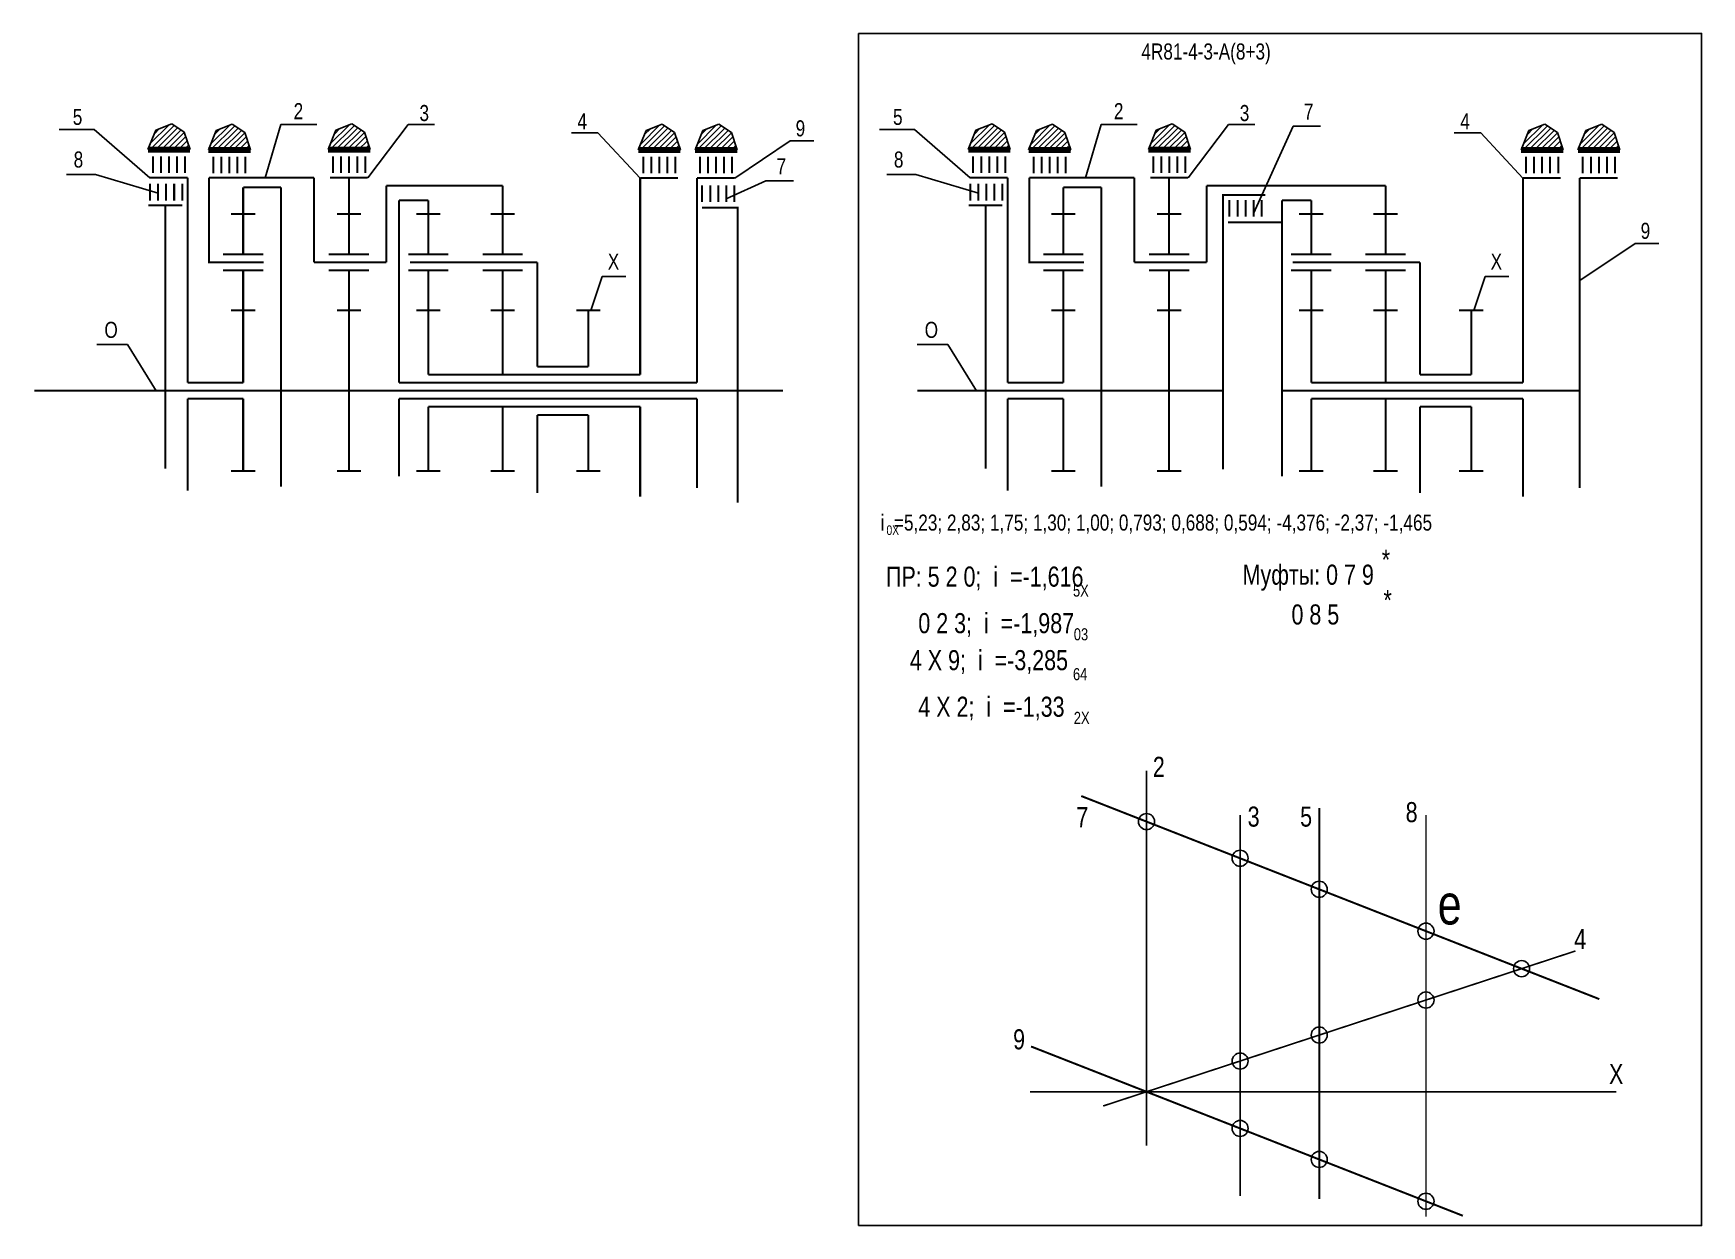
# Model space of a CAD drawing. Extents: x -558 to -142, y 153 to 450.
import ezdxf

# ---------------------------------------------------------------- set-up
doc = ezdxf.new("R2010")
doc.units = 0
doc.header["$LTSCALE"] = 15
doc.layers.get('0').update_dxf_attribs({"linetype": 'CONTINUOUS'})
doc.layers.add('DIM', color=92, linetype='CONTINUOUS')
doc.layers.add('MAIN', color=5, linetype='CONTINUOUS')
doc.styles.add('AMK', font='amk.shx', dxfattribs={"width": 0.8})

msp = doc.modelspace()

# ---------------------------------------------------------------- hatches: boundary and pattern name
at = {"layer": 'DIM'}
h = msp.add_hatch(dxfattribs=at)
h.set_pattern_fill('_USER', color=0, angle=45, style=0, pattern_type=0)
h.set_pattern_definition([(45, (-277.2475, -4.7831), (-0.7071068, 0.7071068), [])])
h.paths.add_polyline_path([(-527.54, 425.74), (-529.49, 420.92), (-518.99, 420.92), (-520.44, 425.24), (-523.56, 427.35)])
h = msp.add_hatch(dxfattribs=at)
h.set_pattern_fill('_USER', color=0, angle=45, style=0, pattern_type=0)
h.set_pattern_definition([(45, (-262.179, -4.8705), (-0.7071068, 0.7071068), [])])
h.paths.add_polyline_path([(-512.47, 425.65), (-514.42, 420.83), (-503.92, 420.83), (-505.37, 425.15), (-508.49, 427.27)])
h = msp.add_hatch(dxfattribs=at)
h.set_pattern_fill('_USER', color=0, angle=45, style=0, pattern_type=0)
h.set_pattern_definition([(45, (-232.3536, -4.7831), (-0.7071068, 0.7071068), [])])
h.paths.add_polyline_path([(-482.65, 425.74), (-484.59, 420.92), (-474.1, 420.92), (-475.55, 425.24), (-478.66, 427.35)])
h = msp.add_hatch(dxfattribs=at)
h.set_pattern_fill('_USER', color=0, angle=45, style=0, pattern_type=0)
h.set_pattern_definition([(45, (-155.0887, -4.873), (-0.7071068, 0.7071068), [])])
h.paths.add_polyline_path([(-405.38, 425.65), (-407.33, 420.83), (-396.83, 420.83), (-398.28, 425.15), (-401.4, 427.26)])
h = msp.add_hatch(dxfattribs=at)
h.set_pattern_fill('_USER', color=0, angle=45, style=0, pattern_type=0)
h.set_pattern_definition([(45, (-140.9504, -4.873), (-0.7071068, 0.7071068), [])])
h.paths.add_polyline_path([(-391.25, 425.65), (-393.19, 420.83), (-382.69, 420.83), (-384.14, 425.15), (-387.26, 427.26)])
h = msp.add_hatch(dxfattribs=at)
h.set_pattern_fill('_USER', color=0, angle=45, style=0, pattern_type=0)
h.set_pattern_definition([(45, (-72.9048, -4.7831), (-0.7071068, 0.7071068), [])])
h.paths.add_polyline_path([(-323.2, 425.74), (-325.14, 420.92), (-314.65, 420.92), (-316.1, 425.24), (-319.21, 427.35)])
h = msp.add_hatch(dxfattribs=at)
h.set_pattern_fill('_USER', color=0, angle=45, style=0, pattern_type=0)
h.set_pattern_definition([(45, (-57.8362, -4.8705), (-0.7071068, 0.7071068), [])])
h.paths.add_polyline_path([(-308.13, 425.65), (-310.08, 420.83), (-299.58, 420.83), (-301.03, 425.15), (-304.14, 427.27)])
h = msp.add_hatch(dxfattribs=at)
h.set_pattern_fill('_USER', color=0, angle=45, style=0, pattern_type=0)
h.set_pattern_definition([(45, (-28.0108, -4.7831), (-0.7071068, 0.7071068), [])])
h.paths.add_polyline_path([(-278.31, 425.74), (-280.25, 420.92), (-269.75, 420.92), (-271.2, 425.24), (-274.32, 427.35)])
h = msp.add_hatch(dxfattribs=at)
h.set_pattern_fill('_USER', color=0, angle=45, style=0, pattern_type=0)
h.set_pattern_definition([(45, (64.8361, -4.873), (-0.7071068, 0.7071068), [])])
h.paths.add_polyline_path([(-185.46, 425.65), (-187.4, 420.83), (-176.91, 420.83), (-178.36, 425.15), (-181.47, 427.26)])
h = msp.add_hatch(dxfattribs=at)
h.set_pattern_fill('_USER', color=0, angle=45, style=0, pattern_type=0)
h.set_pattern_definition([(45, (78.9744, -4.873), (-0.7071068, 0.7071068), [])])
h.paths.add_polyline_path([(-171.32, 425.65), (-173.27, 420.83), (-162.77, 420.83), (-164.22, 425.15), (-167.33, 427.26)])

# ---------------------------------------------------------------- linework, layer by layer
at = {"const_width": 0.4}
for points in [[(-280.72, 266.24), (-280.72, 172.82)], [(-257.4, 255.14), (-257.4, 160.27)], [(-211.1, 255.14), (-211.1, 155.11)], [(-291.52, 182.67), (-173.85, 221.29)]]:
    msp.add_lwpolyline(points, dxfattribs=at)
at = {"layer": 'DIM', "color": 0}
for p, q in [((-551.61, 425.95), (-542.89, 425.95)), ((-542.89, 425.95), (-529.02, 413.9)), ((-529.49, 420.92), (-527.54, 425.74)), ((-527.54, 425.74), (-523.56, 427.35)), ((-523.56, 427.35), (-520.44, 425.24)), ((-520.44, 425.24), (-518.99, 420.92)), ((-514.42, 420.83), (-512.47, 425.65)), ((-512.47, 425.65), (-508.49, 427.27)), ((-508.49, 427.27), (-505.37, 425.15)), ((-505.37, 425.15), (-503.92, 420.83)), ((-496.35, 427.2), (-500.24, 413.9)), ((-496.35, 427.2), (-487.41, 427.2)), ((-484.59, 420.92), (-482.65, 425.74)), ((-482.65, 425.74), (-478.66, 427.35)), ((-478.66, 427.35), (-475.55, 425.24)), ((-475.55, 425.24), (-474.1, 420.92)), ((-464.67, 427.17), (-474.72, 413.9)), ((-464.67, 427.17), (-458.1, 427.17)), ((-423.96, 425.1), (-417.39, 425.1)), ((-417.39, 425.1), (-406.86, 413.81)), ((-407.33, 420.83), (-405.38, 425.65)), ((-405.38, 425.65), (-401.4, 427.26)), ((-401.4, 427.26), (-398.28, 425.15)), ((-398.28, 425.15), (-396.83, 420.83)), ((-393.19, 420.83), (-391.25, 425.65)), ((-391.25, 425.65), (-387.26, 427.26)), ((-387.26, 427.26), (-384.14, 425.15)), ((-384.14, 425.15), (-382.69, 420.83)), ((-347.27, 425.95), (-338.54, 425.95)), ((-338.54, 425.95), (-324.68, 413.9)), ((-325.14, 420.92), (-323.2, 425.74)), ((-323.2, 425.74), (-319.21, 427.35)), ((-319.21, 427.35), (-316.1, 425.24)), ((-316.1, 425.24), (-314.65, 420.92)), ((-310.08, 420.83), (-308.13, 425.65)), ((-308.13, 425.65), (-304.14, 427.27)), ((-304.14, 427.27), (-301.03, 425.15)), ((-301.03, 425.15), (-299.58, 420.83)), ((-292, 427.2), (-295.9, 413.9)), ((-292, 427.2), (-283.07, 427.2)), ((-280.25, 420.92), (-278.31, 425.74)), ((-278.31, 425.74), (-274.32, 427.35)), ((-274.32, 427.35), (-271.2, 425.24)), ((-271.2, 425.24), (-269.75, 420.92)), ((-260.33, 427.17), (-270.37, 413.9)), ((-260.33, 427.17), (-253.76, 427.17)), ((-244.2, 426.79), (-254.05, 404.96)), ((-244.2, 426.79), (-237.34, 426.79)), ((-204.04, 425.1), (-197.47, 425.1)), ((-197.47, 425.1), (-186.94, 413.81)), ((-187.4, 420.83), (-185.46, 425.65)), ((-185.46, 425.65), (-181.47, 427.26)), ((-181.47, 427.26), (-178.36, 425.15)), ((-178.36, 425.15), (-176.91, 420.83)), ((-173.27, 420.83), (-171.32, 425.65)), ((-171.32, 425.65), (-167.33, 427.26)), ((-167.33, 427.26), (-164.22, 425.15)), ((-164.22, 425.15), (-162.77, 420.83)), ((-528.23, 420.73), (-521.32, 420.73)), ((-483.34, 420.73), (-476.43, 420.73)), ((-406.08, 420.64), (-399.16, 420.64)), ((-391.94, 420.64), (-385.02, 420.64)), ((-369.51, 423.1), (-383.31, 413.81)), ((-369.51, 423.1), (-363.6, 423.1)), ((-323.89, 420.73), (-316.98, 420.73)), ((-279, 420.73), (-272.08, 420.73)), ((-186.15, 420.64), (-179.24, 420.64)), ((-172.01, 420.64), (-165.1, 420.64)), ((-542.51, 414.75), (-549.77, 414.75)), ((-542.51, 414.75), (-526.95, 410.09)), ((-375.56, 413.16), (-385.42, 408.62)), ((-375.56, 413.16), (-368.7, 413.16)), ((-338.17, 414.75), (-345.43, 414.75)), ((-338.17, 414.75), (-322.61, 410.09)), ((-159, 397.56), (-172.8, 388.27)), ((-159, 397.56), (-153.09, 397.56)), ((-416.31, 389.3), (-419.13, 380.84)), ((-416.31, 389.3), (-410.4, 389.3)), ((-196.39, 389.3), (-199.2, 380.84)), ((-196.39, 389.3), (-190.48, 389.3)), ((-534.58, 372.4), (-542.18, 372.4)), ((-534.58, 372.4), (-527.44, 360.84)), ((-330.24, 372.4), (-337.84, 372.4)), ((-330.24, 372.4), (-323.1, 360.84))]:
    msp.add_line(p, q, dxfattribs=at)
for points, const_width in [([(-519.61, 413.9), (-519.61, 362.84)], 0.5), ([(-510.01, 392.84), (-514.24, 392.84), (-514.24, 413.9)], 0.5), ([(-488.13, 413.9), (-514.24, 413.9)], 0.5), ([(-505.76, 411.49), (-496.33, 411.49)], 0.5), ([(-496.33, 411.49), (-496.33, 336.91)], 0.5), ([(-488.13, 392.84), (-488.13, 413.9)], 0.5), ([(-470.07, 392.84), (-470.07, 411.93)], 0.5), ([(-441.11, 411.93), (-470.07, 411.93)], 0.5), ([(-406.86, 413.81), (-406.86, 364.84)], 0.5), ([(-392.72, 413.81), (-392.72, 362.84)], 0.5), ([(-315.27, 413.9), (-315.27, 362.84)], 0.5), ([(-305.67, 392.84), (-309.9, 392.84), (-309.9, 413.9)], 0.5), ([(-283.78, 413.9), (-309.9, 413.9)], 0.5), ([(-301.42, 411.49), (-291.99, 411.49)], 0.5), ([(-291.99, 411.49), (-291.99, 336.91)], 0.5), ([(-283.78, 392.84), (-283.78, 413.9)], 0.5), ([(-265.72, 392.84), (-265.72, 411.93)], 0.5), ([(-221.18, 411.93), (-265.72, 411.93)], 0.5), ([(-186.94, 413.81), (-186.94, 362.84)], 0.5), ([(-172.8, 413.81), (-172.8, 360.84)], 0.5), ([(-459.63, 408.3), (-466.9, 408.3)], 0.5), ([(-466.9, 408.3), (-466.9, 362.84)], 0.5), ([(-261.64, 341.23), (-261.64, 409.59), (-251.12, 409.59)], 0.5), ([(-239.7, 408.3), (-246.97, 408.3)], 0.5), ([(-246.97, 408.3), (-246.97, 360.84)], 0.5), ([(-529.37, 406.99), (-520.95, 406.99)], 0.5), ([(-525.16, 406.99), (-525.16, 341.41)], 0.5), ([(-391.46, 406.48), (-382.56, 406.48), (-382.56, 332.99)], 0.5), ([(-325.03, 406.99), (-316.61, 406.99)], 0.5), ([(-320.82, 406.99), (-320.82, 341.41)], 0.5), ([(-432.49, 392.84), (-432.49, 366.84)], 0.5), ([(-212.56, 392.84), (-212.56, 364.84)], 0.5), ([(-432.49, 366.84), (-419.77, 366.84)], 0.5), ([(-519.61, 362.84), (-505.76, 362.84)], 0.5), ([(-466.9, 362.84), (-392.72, 362.84)], 0.5), ([(-459.63, 364.84), (-406.86, 364.84)], 0.5), ([(-432.49, 364.84), (-419.77, 364.84)], 0.5), ([(-315.27, 362.84), (-301.42, 362.84)], 0.5), ([(-239.7, 362.84), (-186.94, 362.84)], 0.5), ([(-212.56, 364.84), (-199.84, 364.84)], 0.5), ([(-212.56, 364.84), (-199.84, 364.84)], 0.5), ([(-557.78, 360.84), (-466.9, 360.84)], 0.5), ([(-519.61, 358.84), (-505.76, 358.84)], 0.5), ([(-519.61, 358.84), (-519.61, 335.99)], 0.5), ([(-466.9, 360.84), (-429.01, 360.84)], 0.5), ([(-466.9, 360.84), (-371.28, 360.84)], 0.5), ([(-466.9, 358.84), (-392.72, 358.84)], 0.5), ([(-466.9, 358.84), (-466.9, 339.49)], 0.5), ([(-392.72, 358.84), (-392.72, 336.62)], 0.5), ([(-337.85, 360.84), (-261.64, 360.84)], 0.5), ([(-315.27, 358.84), (-301.42, 358.84)], 0.5), ([(-315.27, 358.84), (-315.27, 335.99)], 0.5), ([(-246.97, 360.84), (-209.09, 360.84)], 0.5), ([(-246.97, 360.84), (-172.8, 360.84)], 0.5), ([(-246.97, 360.84), (-246.97, 339.49)], 0.5), ([(-239.7, 358.84), (-186.94, 358.84)], 0.5), ([(-186.94, 358.84), (-186.94, 334.49)], 0.5), ([(-172.8, 360.84), (-172.8, 336.62)], 0.5), ([(-459.63, 356.84), (-406.86, 356.84)], 0.5), ([(-432.49, 356.84), (-419.77, 356.84)], 0.5), ([(-432.49, 354.84), (-432.49, 335.35)], 0.5), ([(-432.49, 354.84), (-419.77, 354.84)], 0.5), ([(-406.86, 356.84), (-406.86, 334.49)], 0.5), ([(-212.56, 356.84), (-199.84, 356.84)], 0.5), ([(-212.56, 356.84), (-199.84, 356.84)], 0.5), ([(-212.56, 356.84), (-212.56, 335.35)], 0.5), ([(-167.93, 209.3), (-296.99, 259.89)], 0.5), ([(-237.7, 256.94), (-237.7, 159.48)], 0.5), ([(-201.92, 155.33), (-309.5, 197.5)], 0.5), ([(-309.78, 186.22), (-163.68, 186.22)], 0.4)]:
    msp.add_lwpolyline(points, dxfattribs=dict(at, const_width=const_width))
for centre in [(-280.72, 253.51), (-257.4, 244.37), (-237.7, 236.65), (-211.1, 226.22), (-187.29, 216.88), (-211.1, 209.07), (-237.7, 200.34), (-257.4, 193.87), (-257.4, 177.08), (-237.7, 169.36), (-211.1, 158.93)]:
    msp.add_circle(centre, 2, dxfattribs=at)
at = {"layer": 'MAIN'}
for points in [[(-352.43, 152.87), (-352.43, 449.87)], [(-352.43, 449.87), (-142.43, 449.87), (-142.43, 152.87), (-352.43, 152.87)]]:
    msp.add_lwpolyline(points, dxfattribs=at)
at = {"layer": 'MAIN', "color": 0}
for points, const_width in [([(-529.49, 420.92), (-518.99, 420.92)], 1.5), ([(-514.42, 420.83), (-503.92, 420.83)], 1.5), ([(-484.59, 420.92), (-474.1, 420.92)], 1.5), ([(-407.33, 420.83), (-396.83, 420.83)], 1.5), ([(-393.19, 420.83), (-382.69, 420.83)], 1.5), ([(-325.14, 420.92), (-314.65, 420.92)], 1.5), ([(-310.08, 420.83), (-299.58, 420.83)], 1.5), ([(-280.25, 420.92), (-269.75, 420.92)], 1.5), ([(-187.4, 420.83), (-176.91, 420.83)], 1.5), ([(-173.27, 420.83), (-162.77, 420.83)], 1.5), ([(-520.25, 419.27), (-520.25, 415.07)], 0.5), ([(-505.19, 419.18), (-505.19, 414.98)], 0.5), ([(-475.36, 419.27), (-475.36, 415.07)], 0.5), ([(-398.1, 419.18), (-398.1, 414.98)], 0.5), ([(-383.96, 419.18), (-383.96, 414.98)], 0.5), ([(-315.91, 419.27), (-315.91, 415.07)], 0.5), ([(-300.84, 419.18), (-300.84, 414.98)], 0.5), ([(-271.02, 419.27), (-271.02, 415.07)], 0.5), ([(-178.17, 419.18), (-178.17, 414.98)], 0.5), ([(-164.03, 419.18), (-164.03, 414.98)], 0.5), ([(-529.02, 413.9), (-519.61, 413.9)], 0.5), ([(-520.95, 412.4), (-520.95, 408.2)], 0.5), ([(-505.76, 404.84), (-505.76, 411.49)], 0.5), ([(-484.13, 413.9), (-474.72, 413.9)], 0.5), ([(-479.42, 404.84), (-479.42, 413.9)], 0.5), ([(-441.11, 394.84), (-441.11, 411.93)], 0.5), ([(-406.86, 413.81), (-397.45, 413.81)], 0.5), ([(-392.72, 413.81), (-383.31, 413.81)], 0.5), ([(-383.42, 412.02), (-383.42, 407.82)], 0.5), ([(-324.68, 413.9), (-315.27, 413.9)], 0.5), ([(-316.61, 412.4), (-316.61, 408.2)], 0.5), ([(-301.42, 404.84), (-301.42, 411.49)], 0.5), ([(-279.79, 413.9), (-270.37, 413.9)], 0.5), ([(-275.08, 404.84), (-275.08, 413.9)], 0.5), ([(-221.18, 394.84), (-221.18, 411.93)], 0.5), ([(-186.94, 413.81), (-177.53, 413.81)], 0.5), ([(-172.8, 413.81), (-163.39, 413.81)], 0.5), ([(-459.63, 404.84), (-459.63, 408.3)], 0.5), ([(-252.05, 408.36), (-252.05, 404.17)], 0.5), ([(-239.7, 404.84), (-239.7, 408.3)], 0.5), ([(-505.76, 404.84), (-508.76, 404.84)], 0.5), ([(-505.76, 394.84), (-505.76, 404.84)], 0.5), ([(-505.76, 404.84), (-502.76, 404.84)], 0.5), ([(-479.42, 404.84), (-482.42, 404.84)], 0.5), ([(-479.42, 394.84), (-479.42, 404.84)], 0.5), ([(-479.42, 404.84), (-476.42, 404.84)], 0.5), ([(-459.63, 404.84), (-462.63, 404.84)], 0.5), ([(-459.63, 394.84), (-459.63, 404.84)], 0.5), ([(-459.63, 404.84), (-456.63, 404.84)], 0.5), ([(-441.11, 404.84), (-444.11, 404.84)], 0.5), ([(-441.11, 404.84), (-438.11, 404.84)], 0.5), ([(-301.42, 404.84), (-304.42, 404.84)], 0.5), ([(-301.42, 394.84), (-301.42, 404.84)], 0.5), ([(-301.42, 404.84), (-298.42, 404.84)], 0.5), ([(-275.08, 404.84), (-278.08, 404.84)], 0.5), ([(-275.08, 394.84), (-275.08, 404.84)], 0.5), ([(-275.08, 404.84), (-272.08, 404.84)], 0.5), ([(-239.7, 404.84), (-242.7, 404.84)], 0.5), ([(-239.7, 394.84), (-239.7, 404.84)], 0.5), ([(-239.7, 404.84), (-236.7, 404.84)], 0.5), ([(-221.18, 404.84), (-224.18, 404.84)], 0.5), ([(-221.18, 404.84), (-218.18, 404.84)], 0.5), ([(-260.45, 402.78), (-246.97, 402.78)], 0.5), ([(-505.76, 390.84), (-510.76, 390.84)], 0.5), ([(-500.63, 392.84), (-510.01, 392.84)], 0.5), ([(-505.76, 380.84), (-505.76, 390.84), (-500.76, 390.84)], 0.5), ([(-470.07, 392.84), (-488.13, 392.84)], 0.5), ([(-479.42, 390.84), (-484.42, 390.84)], 0.5), ([(-479.42, 380.84), (-479.42, 390.84), (-474.42, 390.84)], 0.5), ([(-459.63, 390.84), (-464.63, 390.84)], 0.5), ([(-432.49, 392.84), (-464.24, 392.84)], 0.5), ([(-459.63, 380.84), (-459.63, 390.84), (-454.63, 390.84)], 0.5), ([(-441.11, 390.84), (-446.11, 390.84)], 0.5), ([(-441.11, 380.84), (-441.11, 390.84), (-436.11, 390.84)], 0.5), ([(-301.42, 390.84), (-306.42, 390.84)], 0.5), ([(-296.29, 392.84), (-305.67, 392.84)], 0.5), ([(-301.42, 380.84), (-301.42, 390.84), (-296.42, 390.84)], 0.5), ([(-265.72, 392.84), (-283.78, 392.84)], 0.5), ([(-275.08, 390.84), (-280.08, 390.84)], 0.5), ([(-275.08, 380.84), (-275.08, 390.84), (-270.08, 390.84)], 0.5), ([(-239.7, 390.84), (-244.7, 390.84)], 0.5), ([(-212.56, 392.84), (-244.32, 392.84)], 0.5), ([(-239.7, 380.84), (-239.7, 390.84), (-234.7, 390.84)], 0.5), ([(-221.18, 390.84), (-226.18, 390.84)], 0.5), ([(-221.18, 380.84), (-221.18, 390.84), (-216.18, 390.84)], 0.5), ([(-505.76, 380.84), (-508.76, 380.84)], 0.5), ([(-505.76, 362.84), (-505.76, 380.84)], 0.5), ([(-505.76, 380.84), (-502.76, 380.84)], 0.5), ([(-479.42, 380.84), (-482.42, 380.84)], 0.5), ([(-479.42, 360.84), (-479.42, 380.84)], 0.5), ([(-479.42, 380.84), (-476.42, 380.84)], 0.5), ([(-459.63, 380.84), (-462.63, 380.84)], 0.5), ([(-459.63, 364.84), (-459.63, 380.84)], 0.5), ([(-459.63, 380.84), (-456.63, 380.84)], 0.5), ([(-441.11, 380.84), (-444.11, 380.84)], 0.5), ([(-441.11, 364.84), (-441.11, 380.84)], 0.5), ([(-441.11, 380.84), (-438.11, 380.84)], 0.5), ([(-419.77, 380.84), (-422.77, 380.84)], 0.5), ([(-419.77, 380.84), (-416.77, 380.84)], 0.5), ([(-419.77, 366.84), (-419.77, 380.84)], 0.5), ([(-301.42, 380.84), (-304.42, 380.84)], 0.5), ([(-301.42, 362.84), (-301.42, 380.84)], 0.5), ([(-301.42, 380.84), (-298.42, 380.84)], 0.5), ([(-275.08, 380.84), (-278.08, 380.84)], 0.5), ([(-275.08, 360.84), (-275.08, 380.84)], 0.5), ([(-275.08, 380.84), (-272.08, 380.84)], 0.5), ([(-239.7, 380.84), (-242.7, 380.84)], 0.5), ([(-239.7, 362.84), (-239.7, 380.84)], 0.5), ([(-239.7, 380.84), (-236.7, 380.84)], 0.5), ([(-221.18, 380.84), (-224.18, 380.84)], 0.5), ([(-221.18, 362.84), (-221.18, 380.84)], 0.5), ([(-221.18, 380.84), (-218.18, 380.84)], 0.5), ([(-199.84, 380.84), (-202.84, 380.84)], 0.5), ([(-199.84, 380.84), (-196.84, 380.84)], 0.5), ([(-199.84, 364.84), (-199.84, 380.84)], 0.5), ([(-505.76, 358.84), (-505.76, 340.84)], 0.5), ([(-479.42, 360.84), (-479.42, 340.84)], 0.5), ([(-301.42, 358.84), (-301.42, 340.84)], 0.5), ([(-275.08, 360.84), (-275.08, 340.84)], 0.5), ([(-239.7, 358.84), (-239.7, 340.84)], 0.5), ([(-221.18, 358.84), (-221.18, 340.84)], 0.5), ([(-459.63, 356.84), (-459.63, 340.84)], 0.5), ([(-441.11, 356.84), (-441.11, 340.84)], 0.5), ([(-419.77, 354.84), (-419.77, 340.84)], 0.5), ([(-199.84, 356.84), (-199.84, 340.84)], 0.5), ([(-505.76, 340.84), (-508.76, 340.84)], 0.5), ([(-505.76, 340.84), (-502.76, 340.84)], 0.5), ([(-479.42, 340.84), (-482.42, 340.84)], 0.5), ([(-479.42, 340.84), (-476.42, 340.84)], 0.5), ([(-459.63, 340.84), (-462.63, 340.84)], 0.5), ([(-459.63, 340.84), (-456.63, 340.84)], 0.5), ([(-441.11, 340.84), (-444.11, 340.84)], 0.5), ([(-441.11, 340.84), (-438.11, 340.84)], 0.5), ([(-419.77, 340.84), (-422.77, 340.84)], 0.5), ([(-419.77, 340.84), (-416.77, 340.84)], 0.5), ([(-301.42, 340.84), (-304.42, 340.84)], 0.5), ([(-301.42, 340.84), (-298.42, 340.84)], 0.5), ([(-275.08, 340.84), (-278.08, 340.84)], 0.5), ([(-275.08, 340.84), (-272.08, 340.84)], 0.5), ([(-239.7, 340.84), (-242.7, 340.84)], 0.5), ([(-239.7, 340.84), (-236.7, 340.84)], 0.5), ([(-221.18, 340.84), (-224.18, 340.84)], 0.5), ([(-221.18, 340.84), (-218.18, 340.84)], 0.5), ([(-199.84, 340.84), (-202.84, 340.84)], 0.5), ([(-199.84, 340.84), (-196.84, 340.84)], 0.5)]:
    msp.add_lwpolyline(points, dxfattribs=dict(at, const_width=const_width))
for points in [[(-528.25, 419.27, 0.5, 0.5, 0), (-528.25, 415.07, 0.5, 0.5, 0)], [(-526.25, 419.27, 0.5, 0.5, 0), (-526.25, 415.07, 0.5, 0.5, 0)], [(-524.25, 419.27, 0.5, 0.5, 0), (-524.25, 415.07, 0.5, 0.5, 0)], [(-522.25, 419.27, 0.5, 0.5, 0), (-522.25, 415.07, 0.5, 0.5, 0)], [(-513.19, 419.18, 0.5, 0.5, 0), (-513.19, 414.98, 0.5, 0.5, 0)], [(-511.19, 419.18, 0.5, 0.5, 0), (-511.19, 414.98, 0.5, 0.5, 0)], [(-509.19, 419.18, 0.5, 0.5, 0), (-509.19, 414.98, 0.5, 0.5, 0)], [(-507.19, 419.18, 0.5, 0.5, 0), (-507.19, 414.98, 0.5, 0.5, 0)], [(-483.36, 419.27, 0.5, 0.5, 0), (-483.36, 415.07, 0.5, 0.5, 0)], [(-481.36, 419.27, 0.5, 0.5, 0), (-481.36, 415.07, 0.5, 0.5, 0)], [(-479.36, 419.27, 0.5, 0.5, 0), (-479.36, 415.07, 0.5, 0.5, 0)], [(-477.36, 419.27, 0.5, 0.5, 0), (-477.36, 415.07, 0.5, 0.5, 0)], [(-406.1, 419.18, 0.5, 0.5, 0), (-406.1, 414.98, 0.5, 0.5, 0)], [(-404.1, 419.18, 0.5, 0.5, 0), (-404.1, 414.98, 0.5, 0.5, 0)], [(-402.1, 419.18, 0.5, 0.5, 0), (-402.1, 414.98, 0.5, 0.5, 0)], [(-400.1, 419.18, 0.5, 0.5, 0), (-400.1, 414.98, 0.5, 0.5, 0)], [(-391.96, 419.18, 0.5, 0.5, 0), (-391.96, 414.98, 0.5, 0.5, 0)], [(-389.96, 419.18, 0.5, 0.5, 0), (-389.96, 414.98, 0.5, 0.5, 0)], [(-387.96, 419.18, 0.5, 0.5, 0), (-387.96, 414.98, 0.5, 0.5, 0)], [(-385.96, 419.18, 0.5, 0.5, 0), (-385.96, 414.98, 0.5, 0.5, 0)], [(-323.91, 419.27, 0.5, 0.5, 0), (-323.91, 415.07, 0.5, 0.5, 0)], [(-321.91, 419.27, 0.5, 0.5, 0), (-321.91, 415.07, 0.5, 0.5, 0)], [(-319.91, 419.27, 0.5, 0.5, 0), (-319.91, 415.07, 0.5, 0.5, 0)], [(-317.91, 419.27, 0.5, 0.5, 0), (-317.91, 415.07, 0.5, 0.5, 0)], [(-308.84, 419.18, 0.5, 0.5, 0), (-308.84, 414.98, 0.5, 0.5, 0)], [(-306.84, 419.18, 0.5, 0.5, 0), (-306.84, 414.98, 0.5, 0.5, 0)], [(-304.84, 419.18, 0.5, 0.5, 0), (-304.84, 414.98, 0.5, 0.5, 0)], [(-302.84, 419.18, 0.5, 0.5, 0), (-302.84, 414.98, 0.5, 0.5, 0)], [(-279.02, 419.27, 0.5, 0.5, 0), (-279.02, 415.07, 0.5, 0.5, 0)], [(-277.02, 419.27, 0.5, 0.5, 0), (-277.02, 415.07, 0.5, 0.5, 0)], [(-275.02, 419.27, 0.5, 0.5, 0), (-275.02, 415.07, 0.5, 0.5, 0)], [(-273.02, 419.27, 0.5, 0.5, 0), (-273.02, 415.07, 0.5, 0.5, 0)], [(-186.17, 419.18, 0.5, 0.5, 0), (-186.17, 414.98, 0.5, 0.5, 0)], [(-184.17, 419.18, 0.5, 0.5, 0), (-184.17, 414.98, 0.5, 0.5, 0)], [(-182.17, 419.18, 0.5, 0.5, 0), (-182.17, 414.98, 0.5, 0.5, 0)], [(-180.17, 419.18, 0.5, 0.5, 0), (-180.17, 414.98, 0.5, 0.5, 0)], [(-172.03, 419.18, 0.5, 0.5, 0), (-172.03, 414.98, 0.5, 0.5, 0)], [(-170.03, 419.18, 0.5, 0.5, 0), (-170.03, 414.98, 0.5, 0.5, 0)], [(-168.03, 419.18, 0.5, 0.5, 0), (-168.03, 414.98, 0.5, 0.5, 0)], [(-166.03, 419.18, 0.5, 0.5, 0), (-166.03, 414.98, 0.5, 0.5, 0)], [(-528.95, 412.4, 0.5, 0.5, 0), (-528.95, 408.2, 0.5, 0.5, 0)], [(-526.95, 412.4, 0.5, 0.5, 0), (-526.95, 408.2, 0.5, 0.5, 0)], [(-524.95, 412.4, 0.5, 0.5, 0), (-524.95, 408.2, 0.5, 0.5, 0)], [(-522.95, 412.4, 0.5, 0.5, 0), (-522.95, 408.2, 0.5, 0.5, 0)], [(-391.42, 412.02, 0.5, 0.5, 0), (-391.42, 407.82, 0.5, 0.5, 0)], [(-389.42, 412.02, 0.5, 0.5, 0), (-389.42, 407.82, 0.5, 0.5, 0)], [(-387.42, 412.02, 0.5, 0.5, 0), (-387.42, 407.82, 0.5, 0.5, 0)], [(-385.42, 412.02, 0.5, 0.5, 0), (-385.42, 407.82, 0.5, 0.5, 0)], [(-324.61, 412.4, 0.5, 0.5, 0), (-324.61, 408.2, 0.5, 0.5, 0)], [(-322.61, 412.4, 0.5, 0.5, 0), (-322.61, 408.2, 0.5, 0.5, 0)], [(-320.61, 412.4, 0.5, 0.5, 0), (-320.61, 408.2, 0.5, 0.5, 0)], [(-318.61, 412.4, 0.5, 0.5, 0), (-318.61, 408.2, 0.5, 0.5, 0)], [(-260.05, 408.36, 0.5, 0.5, 0), (-260.05, 404.17, 0.5, 0.5, 0)], [(-258.05, 408.36, 0.5, 0.5, 0), (-258.05, 404.17, 0.5, 0.5, 0)], [(-256.05, 408.36, 0.5, 0.5, 0), (-256.05, 404.17, 0.5, 0.5, 0)], [(-254.05, 408.36, 0.5, 0.5, 0), (-254.05, 404.17, 0.5, 0.5, 0)], [(-500.76, 394.84, 0.5, 0.5, 0), (-510.76, 394.84, 0.5, 0.5, 0)], [(-474.42, 394.84, 0.5, 0.5, 0), (-484.42, 394.84, 0.5, 0.5, 0)], [(-454.63, 394.84, 0.5, 0.5, 0), (-464.63, 394.84, 0.5, 0.5, 0)], [(-436.11, 394.84, 0.5, 0.5, 0), (-446.11, 394.84, 0.5, 0.5, 0)], [(-296.42, 394.84, 0.5, 0.5, 0), (-306.42, 394.84, 0.5, 0.5, 0)], [(-270.08, 394.84, 0.5, 0.5, 0), (-280.08, 394.84, 0.5, 0.5, 0)], [(-234.7, 394.84, 0.5, 0.5, 0), (-244.7, 394.84, 0.5, 0.5, 0)], [(-216.18, 394.84, 0.5, 0.5, 0), (-226.18, 394.84, 0.5, 0.5, 0)]]:
    msp.add_lwpolyline(points, format="xyseb", dxfattribs=at)

# ---------------------------------------------------------------- texts
at = {"layer": 'DIM', "color": 0, "style": 'AMK', "width": 0.8}
for s, height, p in [('4R81-4-3-A(8+3)', 4, (-282, 443.35)), ('2', 4, (-493.19, 428.49)), ('2', 4, (-288.85, 428.49)), ('7', 4, (-241.52, 428.35)), ('5', 4, (-548.21, 427.06)), ('3', 4, (-461.84, 428.02)), ('4', 4, (-422.48, 425.98)), ('9', 4, (-368.13, 424.21)), ('5', 4, (-343.87, 427.06)), ('3', 4, (-257.49, 428.02)), ('4', 4, (-202.56, 425.98)), ('8', 4, (-547.99, 416.44)), ('8', 4, (-343.65, 416.44)), ('7', 4, (-372.89, 414.73)), ('9', 4, (-157.62, 398.67)), ('X', 4, (-414.93, 391.02)), ('X', 4, (-195, 391.02)), ('O', 4, (-540.33, 374.01)), ('O', 4, (-335.98, 374.01)), ('i  =5,23; 2,83; 1,75; 1,30; 1,00; 0,793; 0,688; 0,594; -4,376; -2,37; -1,465', 4, (-346.97, 326)), ('0X', 2.4, (-345.5, 324.9)), ('*', 5, (-222.12, 316.25)), (' ПР: 5 2 0;  i  =-1,616', 5, (-347.1, 312.04)), ('Муфты: 0 7 9', 5, (-256.78, 312.52)), ('5X', 3, (-299.04, 309.56)), ('       0 8 5', 5, (-255.01, 302.61)), ('*', 5, (-221.69, 306.18)), ('    0 2 3;  i  =-1,987', 5, (-343.51, 300.45)), ('03', 3, (-298.83, 298.67)), ('     4 X 9;  i  =-3,285', 5, (-347.1, 291.23)), ('64', 3, (-299.04, 288.74)), ('    4 X 2;  i  =-1,33', 5, (-343.51, 279.63)), ('2X', 3, (-298.83, 277.86)), ('2', 5, (-279.14, 264.66)), ('8', 5, (-216.17, 253.37)), ('7', 5, (-298.21, 252.12)), ('3', 5, (-255.53, 252.26)), ('5', 5, (-242.45, 252.26)), ('e', 10, (-208.18, 227.89)), ('4', 5, (-174.15, 221.76)), ('9', 5, (-313.95, 196.78)), ('X', 5, (-165.5, 188.14))]:
    msp.add_text(s, height=height, dxfattribs=at).set_placement(p)

doc.saveas('drawing.dxf')
